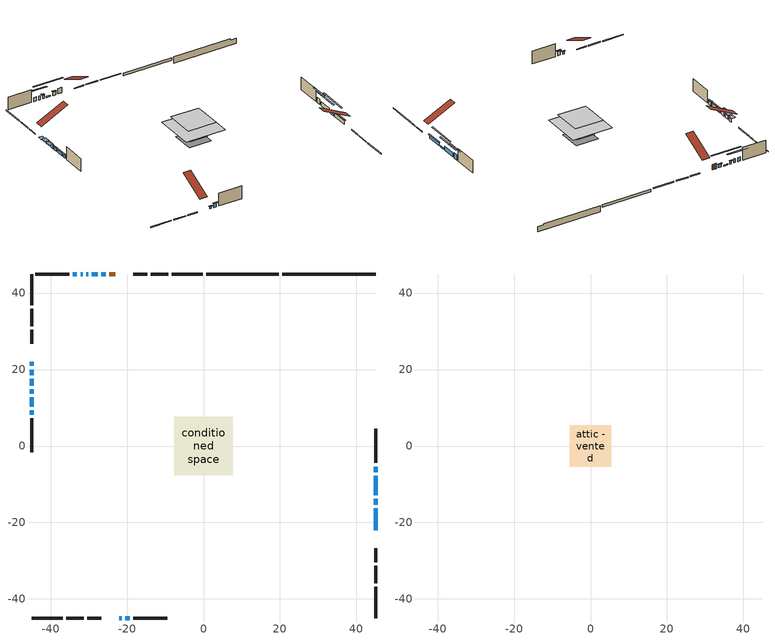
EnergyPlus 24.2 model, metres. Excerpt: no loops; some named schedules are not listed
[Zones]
conditioned space
 floor outside (Floor1 construction): -0.57,-0.57 -0.57,0.57 0.57,0.57 0.57,-0.57 z0.92
 floor adiabatic (Floor3 construction): -3.32,-3.32 -3.32,3.32 3.32,3.32 3.32,-3.32 z0.92
 floor adiabatic (AdiabaticFloorConstruction): -7.63,-7.63 -7.63,7.63 7.63,7.63 7.63,-7.63 z3.36
 floor foundation (Slab1 construction): -4.23,-4.23 -4.23,4.23 4.23,4.23 4.23,-4.23 z-1.52
 floor foundation (Slab2 construction): -3.32,-3.32 -3.32,3.32 3.32,3.32 3.32,-3.32 z0
 wall outside (RimJoist1 construction): -0.15,44.99 -8.26,44.99 / -44.99,-44.99 -36.88,-44.99 / -44.99,44.99 -44.99,36.88 / 44.99,-44.99 44.99,-36.88 z0.92:1.22
 wall outside (RimJoist2 construction): -9.19,44.99 -13.76,44.99 / -35.95,-44.99 -31.38,-44.99 / -44.99,35.95 -44.99,31.38 / 44.99,-35.95 44.99,-31.38 z0.92:1.22
 wall outside (RimJoist3 construction): -14.69,44.99 -18.42,44.99 / -30.45,-44.99 -26.72,-44.99 / -44.99,30.45 -44.99,26.72 / 44.99,-30.45 44.99,-26.72 z0.92:1.22
 wall outside (AdiabaticWallConstruction 1): -23.14,44.99 -24.7,44.99 z0.92:2.95
 wall outside (AdiabaticWallConstruction): -44.99,22 -44.99,20.93 / -30.12,44.99 -30.68,44.99 z0.92:2.09; -44.99,20 -44.99,18.48 / -44.99,17.55 -44.99,15.77 / 44.99,-12.9 44.99,-7.82 / -33.1,44.99 -34.24,44.99 / -20.44,-44.99 -19.32,-44.99 z0.92:2.44; 44.99,-22 44.99,-16.28 / -25.62,44.99 -26.74,44.99 / -44.99,14.84 -44.99,13.7 / -44.99,12.77 -44.99,10.23 / -44.99,9.3 -44.99,8.19 z0.92:2.19; -22,-44.99 -21.36,-44.99 z0.92:1.68; 44.99,-15.36 44.99,-13.83 / -27.67,44.99 -29.19,44.99 z0.92:1.35; 44.99,-6.9 44.99,-5.37 z0.92:2.95; -31.61,44.99 -32.17,44.99 z0.92:2.45
 wall outside (Wall1 construction): -35.17,44.99 -44.06,44.99 / -18.39,-44.99 -9.49,-44.99 / -44.99,7.26 -44.99,-1.64 / 44.99,-4.44 44.99,4.45 z0.92:5.8
 wall foundation (FoundationWall1 construction): 20.61,44.99,-1.52 20.61,44.99,0.92 42.55,44.99,0.92 42.55,44.99,0.38 44.99,44.99,0.38 44.99,44.99,-1.52
 wall foundation (FoundationWall2 construction): 19.68,44.99 0.78,44.99 z0:0.91
 window (WindowConstruction 13): -44.99,22 -44.99,20.93 z0.92:2.09
 window (WindowConstruction 5): -44.99,20 -44.99,18.48 z0.92:2.44
 window (WindowConstruction 6): -44.99,17.55 -44.99,15.77 z0.92:2.44
 window (WindowConstruction 7): 44.99,-22 44.99,-16.28 z0.92:2.19
 window (WindowConstruction 8): -25.62,44.99 -26.74,44.99 z0.92:2.19
 window (WindowConstruction 9): -22,-44.99 -21.36,-44.99 z0.92:1.68
 window (WindowConstruction 10): -44.99,14.84 -44.99,13.7 z0.92:2.19
 window (WindowConstruction 11): -44.99,12.77 -44.99,10.23 z0.92:2.19
 window (WindowConstruction 12): -44.99,9.3 -44.99,8.19 z0.92:2.19
 window (WindowConstruction 15): 44.99,-15.35 44.99,-13.83 z0.92:1.35
 window (WindowConstruction 16): -27.67,44.99 -29.19,44.99 z0.92:1.35
 window (WindowConstruction 14): -30.12,44.99 -30.68,44.99 z0.92:2.09
 window (WindowConstruction): 44.99,-12.9 44.99,-7.82 z0.92:2.44
 window (WindowConstruction 1): 44.99,-6.89 44.99,-5.37 z0.92:2.95
 window (WindowConstruction 2): -31.61,44.99 -32.17,44.99 z0.92:2.44
 window (WindowConstruction 3): -33.1,44.99 -34.24,44.99 z0.92:2.44
 window (WindowConstruction 4): -20.43,-44.99 -19.32,-44.99 z0.92:2.44
 door (Door): -23.14,44.99 -24.7,44.99 z0.92:2.95
 ceiling adiabatic (AdiabaticFloorConstruction): 7.63,-7.63 7.63,7.63 -7.63,7.63 -7.63,-7.63 z3.36
attic - vented
 floor to conditioned space (Floor2 construction Reversed): -5.41,-5.41 -5.41,5.41 5.41,5.41 5.41,-5.41 z5.8
 roof outside (Roof1 construction): -22.21,44.99,5.8 -22.21,34.76,10.91 -19.35,34.76,10.91 -19.35,44.99,5.8; -22.93,-44.99,5.8 -22.93,-34.76,10.91 -25.79,-34.76,10.91 -25.79,-44.99,5.8; -44.99,22.93,5.8 -34.76,22.93,10.91 -34.76,25.79,10.91 -44.99,25.79,5.8; 44.99,-22.93,5.8 34.76,-22.93,10.91 34.76,-25.79,10.91 44.99,-25.79,5.8
shading: -44.99,20.63 -44.99,22.3 -46.51,22.3 -46.51,20.63 z2.39; -44.99,18.18 -44.99,20.3 -46.51,20.3 -46.51,18.18 z2.74; -44.99,15.47 -44.99,17.85 -46.51,17.85 -46.51,15.47 z2.74; 44.99,-15.98 44.99,-22.3 45.42,-22.3 45.42,-15.98 z2.49; -26.94,44.99 -25.42,44.99 -25.42,45.4 -26.94,45.4 z2.39; -21.07,-44.99 -22.3,-44.99 -22.3,-45.42 -21.07,-45.42 z1.98; -44.99,13.4 -44.99,15.14 -45.42,15.14 -45.42,13.4 z2.49; -44.99,9.93 -44.99,13.07 -45.42,13.07 -45.42,9.93 z2.49; -44.99,7.89 -44.99,9.6 -45.42,9.6 -45.42,7.89 z2.49; 44.99,-8.95 44.99,-20.23 45.42,-20.23 45.42,-8.95 z6.23; -34.3,44.99 -22.56,44.99 -22.56,45.4 -34.3,45.4 z6.46; -30.98,44.99 -29.82,44.99 -29.82,45.6 -30.98,45.6 z2.39; 44.99,-5.38 44.99,-15.34 45.42,-15.34 45.42,-5.38 z4.89; 44.99,-2.93 44.99,-9.34 45.42,-9.34 45.42,-2.93 z5.39; -34.81,44.99 -28.97,44.99 -28.97,45.4 -34.81,45.4 z5.08; -36.88,44.99 -30.46,44.99 -30.46,45.4 -36.88,45.4 z5.08; -19.02,-44.99 -20.73,-44.99 -20.73,-45.42 -19.02,-45.42 z2.74
[Building]
Building 1: Terrain=Suburbs
[Site:Location]
Toronto City Centre_ON: Latitude {deg}=43.63; Longitude {deg}=-79.39; Time Zone {hr}=-5; Elevation {m}=77; Keep Site Location Information=Yes
[Site:GroundTemperature:Shallow]
5.01852, 3.26908, 3.12898, 3.95918, 7.29196, 10.6092, 13.4851, 15.3069, 15.4617, 13.9799, 11.1774, 7.9619
[Site:WaterMainsTemperature]
Calculation Method=Schedule; Temperature Schedule=mains temperature schedule
[Material] Roughness=Rough; Thermal Absorptance=0.9
Name | Thickness {m} | Conductivity {W/m-K} | Density {kg/m3} | Specific Heat {J/kg-K} | Solar Absorptance | Visible Absorptance
asphalt or fiberglass shingles | 0.00635 | 0.162714 | 1121.4 | 1465.45 | 0.4 | 0.4
ceiling loosefill ins | 0.169333 | 0.0480833 | 16.02 | 1046.75 | 0.7 | 0.7
ceiling stud and cavity | 0.1397 | 0.0835128 | 65.682 | 1177.47 | 0.7 | 0.7
concrete 4.0 in. | 0.1016 | 1.803125 | 2242.8 | 837.4 | 0.7 | 0.7
concrete 8.0 in. | 0.2032 | 1.803125 | 2242.8 | 837.4 | 0.7 | 0.7
door material | 0.04445 | 0.053851 | 512.64 | 1214.23 | 0.7 | 0.7
exterior vertical ins | 0.07309 | 0.029427 | 32.04 | 1214.23 | 0.7 | 0.7
exterior vertical ins 1 | 0.0796932 | 0.029427 | 32.04 | 1214.23 | 0.7 | 0.7
floor covering | 0.0127 | 0.0433444 | 54.468 | 1339.84 | 0.6 | 0.6
floor covering 1 | 0.0127 | 9.015625 | 54.468 | 1339.84 | 0.6 | 0.6
floor rigid ins; slab rigid ins | 0.103632 | 0.029427 | 32.04 | 1214.23 | 0.7 | 0.7
floor rigid ins 1; wall rigid ins 1 | 0.512978 | 0.029427 | 32.04 | 1214.23 | 0.7 | 0.7
floor stud and cavity | 0.1397 | 0.136978 | 92.3553 | 1139.71 | 0.7 | 0.7
floor stud and cavity 1 | 0.0889 | 0.24604 | 50.32683 | 1063.81 | 0.7 | 0.7
floor stud and cavity 2 | 0.1397 | 1.75129 | 37.0049 | 1207.88 | 0.7 | 0.7
furniture material conditioned space 1 | 0.1524 | 0.115458 | 640.8 | 1214.23 | 0.6 | 0.6
gypsum board | 0.0127 | 0.160291 | 801 | 837.4 | 0.6 | 0.6
gypsum board 1 | 0.0127 | 0.160291 | 801 | 837.4 | 0.7 | 0.7
osb sheathing 0.5 in. | 0.0127 | 0.115458 | 512.64 | 1214.23 | 0.7 | 0.7
osb sheathing 0.75 in. | 0.01905 | 0.115458 | 512.64 | 1214.23 | 0.7 | 0.7
osb sheathing 2.0 in. | 0.0508 | 0.115458 | 512.64 | 1214.23 | 0.7 | 0.7
rim joist rigid ins; wall rigid ins | 0.051816 | 0.029427 | 32.04 | 1214.23 | 0.7 | 0.7
rim joist stud and cavity | 0.0508 | 0.0405436 | 125.044 | 1163.47 | 0.6 | 0.6
rim joist stud and cavity 1 | 0.0508 | 0.0414762 | 125.044 | 1163.47 | 0.6 | 0.6
wall stud and cavity | 0.1397 | 0.215597 | 139.0536 | 1170.24 | 0.7 | 0.7
wall stud and cavity 1 | 0.0889 | 0.380278 | 52.3479 | 1209.89 | 0.7 | 0.7
wall stud and cavity 2 | 0.0889 | 0.391764 | 83.0341 | 1211.67 | 0.7 | 0.7
wood siding | 0.0254 | 0.102417 | 544.68 | 1172.36 | 0.4 | 0.4
wood siding 1; wood siding 2; wood siding 3 | 0.0254 | 0.102417 | 544.68 | 1172.36 | 0.7 | 0.7
[WindowMaterial:SimpleGlazingSystem]
Name | U-Factor {W/m2-K} | Solar Heat Gain Coefficient
WindowMaterial | 2.88386 | 0.7
WindowMaterial 1 | 2.98606 | 0.58
WindowMaterial 10 | 2.921331 | 0.66
WindowMaterial 11 | 2.89351 | 0.69
WindowMaterial 12 | 3.51241 | 0.61
WindowMaterial 13 | 3.46244 | 0.62
WindowMaterial 14 | 3.06158 | 0.39
WindowMaterial 2 | 2.97073 | 0.62
WindowMaterial 3 | 2.92814 | 0.61
WindowMaterial 4 | 2.99117 | 0.53
WindowMaterial 5 | 2.941204 | 0.65
WindowMaterial 6 | 2.89521 | 0.69
WindowMaterial 7 | 2.90089 | 0.68
WindowMaterial 8 | 2.99458 | 0.52
WindowMaterial 9 | 3.00026 | 0.49
[Construction]
AdiabaticFloorConstruction: floor stud and cavity 2, floor rigid ins 1, osb sheathing 0.75 in., floor covering
AdiabaticWallConstruction: wood siding 2, wall rigid ins 1, wall stud and cavity 1, gypsum board
AdiabaticWallConstruction 1: wood siding 3, wall rigid ins 1, wall stud and cavity 1, gypsum board
Door: door material
Floor1 construction: floor stud and cavity, floor rigid ins, osb sheathing 0.75 in., floor covering
Floor2 construction Reversed: gypsum board, ceiling stud and cavity, ceiling loosefill ins
Floor3 construction: floor stud and cavity 1, floor covering 1
FoundationWall1 construction; FoundationWall2 construction: concrete 8.0 in., gypsum board 1
furniture construction conditioned space 1: furniture material conditioned space 1
PartitionWallConstruction: gypsum board, wall stud and cavity 2, gypsum board
RimJoist1 construction: wood siding 1, rim joist rigid ins, osb sheathing 2.0 in., rim joist stud and cavity
RimJoist2 construction; RimJoist3 construction: wood siding 1, rim joist rigid ins, osb sheathing 2.0 in., rim joist stud and cavity 1
Roof1 construction: asphalt or fiberglass shingles
Slab1 construction: slab rigid ins, concrete 4.0 in.
Slab2 construction: concrete 4.0 in.
Wall1 construction: wood siding, wall rigid ins, osb sheathing 0.5 in., wall stud and cavity, gypsum board
WindowConstruction: WindowMaterial
WindowConstruction 1: WindowMaterial 1
WindowConstruction 10: WindowMaterial 10
WindowConstruction 11: WindowMaterial 11
WindowConstruction 12; WindowConstruction 8: WindowMaterial 8
WindowConstruction 13: WindowMaterial 12
WindowConstruction 14: WindowMaterial 13
WindowConstruction 15; WindowConstruction 16: WindowMaterial 14
WindowConstruction 2: WindowMaterial 2
WindowConstruction 3: WindowMaterial 3
WindowConstruction 4: WindowMaterial 4
WindowConstruction 5: WindowMaterial 5
WindowConstruction 6: WindowMaterial 6
WindowConstruction 7: WindowMaterial 7
WindowConstruction 9: WindowMaterial 9
[Zone] Multiplier=1; Part of Total Floor Area=Yes
Name | Volume {m3}
attic - vented | 94.401
conditioned space | 842.9
[Space]
Name | Zone | Volume {m3}
attic - vented 1 | attic - vented | 94.401
conditioned space 1 | conditioned space | 842.9
[ZoneInfiltration:EffectiveLeakageArea]
infil attic - vented 1: Zone or Space=attic - vented 1; Schedule=Always On Discrete; Effective Air Leakage Area {cm2}=4928.84; Stack Coefficient=0.000355771; Wind Coefficient=1.2744e-05
[ZoneMixing]
whole house fan mix: Zone or Space=attic - vented; Schedule=Always On Continuous; Design Flow Rate Calculation Method=Flow/Zone; Design Flow Rate {m3/s}=0; Source Zone or Space=conditioned space
[SurfaceProperty:ExposedFoundationPerimeter] Exposed Perimeter Calculation Method=TotalExposedPerimeter
Name | Total Exposed Perimeter {m}
Slab1 | 24.384
Slab2 | 18.898
[InternalMass] Zone or ZoneList=conditioned space; Space or SpaceList=conditioned space 1
Name | Construction | Surface Area {m2}
furniture mass conditioned space 1 | furniture construction conditioned space 1 | 157.632
partition wall mass | PartitionWallConstruction | 349.86
[Lights]
interior lighting: Zone or ZoneList or Space or SpaceList=conditioned space 1; Schedule=interior lighting schedule; Design Level Calculation Method=LightingLevel; Lighting Level {W}=343.2; Return Air Fraction=0; Fraction Radiant=0.6; Fraction Visible=0.2; Fraction Replaceable=1
[People]
occupants: Zone or ZoneList or Space or SpaceList=conditioned space 1; Number of People Schedule=occupants schedule; Number of People Calculation Method=People; Number of People=3; Fraction Radiant=0.314171; Sensible Heat Fraction=0.56303; Activity Level Schedule=occupants activity schedule; Carbon Dioxide Generation Rate {m3/s-W}=0; Enable ASHRAE 55 Comfort Warnings=No; Mean Radiant Temperature Calculation Type=EnclosureAveraged
[ElectricEquipment] Zone or ZoneList or Space or SpaceList=conditioned space 1; Design Level Calculation Method=EquipmentLevel
Name | Schedule | Design Level {W} | Fraction Latent | Fraction Radiant | Fraction Lost
clothes dryer | clothes dryer schedule | 140.772 | 0.015 | 0.081 | 0.85
clothes washer | clothes washer schedule | 32.1985 | 0.03 | 0.162 | 0.7
cooking range | cooking range schedule | 215.147 | 0.08 | 0.432 | 0.2
dishwasher | dishwasher schedule | 66.8632 | 0.3 | 0.18 | 0.4
fridge | fridge schedule | 72.9452 | 0 | 0.6 | 0
mech vent bath fan 0 | mech vent bath fan 0 schedule | 50.2 | 0 | 0 | 1
mech vent bath fan 1 | mech vent bath fan 1 schedule | 50.2 | 0 | 0 | 1
mech vent house fan | mech vent house fan schedule | 0.95 | 0 | 0 | 1
mech vent house fan cfis | mech vent house fan cfis schedule | 0 | 0 | 0 | 0
mech vent range fan 0 | mech vent range fan 0 schedule | 57 | 0 | 0 | 1
misc plug loads | misc plug loads schedule | 494.7 | 0.045 | 0.513 | 0.1
whole house fan | Always On Discrete | 0 | 0 | 0 | 1
[OtherEquipment] Zone or ZoneList or Space or SpaceList=conditioned space 1; Design Level Calculation Method=EquipmentLevel
Name | Fuel Type | Schedule | Design Level {W} | Fraction Latent | Fraction Radiant | Fraction Lost
clothes dryer 1 | Electricity | clothes dryer schedule | 0 | 0.015 | 0.081 | 0.85
cooking range 1 | Electricity | cooking range schedule | 0 | 0.08 | 0.432 | 0.2
general water use latent | None | general water use schedule | 62.594 | 1 | 0 | 0
general water use sensible | None | general water use schedule | -61.6891 | 0 | 0.6 | 0
mech vent house fan latent load | None | Always On Discrete | 0 | 1 | 0 | 0
mech vent house fan sensible load | None | Always On Discrete | 0 | 0 | 0 | 0
water heater energy adjustment1 | NaturalGas | Always On Discrete | 0.01 | 0 | 0 | 1
[ZoneInfiltration:DesignFlowRate] Zone or ZoneList or Space or SpaceList=conditioned space 1; Schedule=Always On Discrete; Design Flow Rate Calculation Method=Flow/Zone; Design Flow Rate {m3/s}=0
infil flow; natural vent flow; whole house fan flow
[Foundation:Kiva] Initial Indoor Air Temperature {C}=18; Wall Depth Below Slab {m}=0.2032; Custom Block X Position 1 {m}=0.2159; Custom Block Z Position 1 {m}=0
Name | Wall Height Above Grade {m} | Custom Block Material Name 1 | Custom Block Depth 1 {m}
Foundation Kiva 1 | 0.919978 | exterior vertical ins | 2.43998
Foundation Kiva 2 | 0.910011 | exterior vertical ins 1 | 0.910011
[Foundation:Kiva:Settings]
Soil Conductivity {W/m-K}=0.849921; Soil Density {kg/m3}=1842.3; Soil Specific Heat {J/kg-K}=418.7; Ground Solar Absorptivity=0.9; Ground Thermal Absorptivity=0.9; Ground Surface Roughness {m}=0.03; Far-Field Width {m}=40; Deep-Ground Boundary Condition=ZeroFlux; Deep-Ground Depth {m}=40; Minimum Cell Dimension {m}=0.2; Maximum Cell Growth Coefficient=3; Simulation Timestep=Timestep
[Exterior:Lights]
exterior lighting: Schedule=exterior lighting schedule; Design Level {W}=75.6
[Schedule:Constant]
Name | Hourly Value
Always On Continuous; mech vent house fan schedule; mech vent house fan cfis schedule; Always On Discrete | 1
occupants activity schedule | 117.228
fridge schedule | 0
[Schedule:Week:Daily]
interior lighting schedule Week Rule - Jan1-Jan27: interior lighting schedule day, interior lighting schedule day, interior lighting schedule day, interior lighting schedule day, interior lighting schedule day, interior lighting schedule day, interior lighting schedule day, interior lighting schedule default day, interior lighting schedule default day, interior lighting schedule default day, interior lighting schedule default day, interior lighting schedule default day
interior lighting schedule Week Rule - Jan28-Feb3: interior lighting schedule day, interior lighting schedule day, interior lighting schedule day, interior lighting schedule day, interior lighting schedule day 1, interior lighting schedule day 1, interior lighting schedule day 1, interior lighting schedule default day, interior lighting schedule default day, interior lighting schedule default day, interior lighting schedule default day, interior lighting schedule default day
interior lighting schedule Week Rule - Feb4-Feb24: interior lighting schedule day 1, interior lighting schedule day 1, interior lighting schedule day 1, interior lighting schedule day 1, interior lighting schedule day 1, interior lighting schedule day 1, interior lighting schedule day 1, interior lighting schedule default day, interior lighting schedule default day, interior lighting schedule default day, interior lighting schedule default day, interior lighting schedule default day
interior lighting schedule Week Rule - Feb25-Mar3: interior lighting schedule day 1, interior lighting schedule day 1, interior lighting schedule day 1, interior lighting schedule day 1, interior lighting schedule day 2, interior lighting schedule day 2, interior lighting schedule day 2, interior lighting schedule default day, interior lighting schedule default day, interior lighting schedule default day, interior lighting schedule default day, interior lighting schedule default day
interior lighting schedule Week Rule - Mar4-Mar31: interior lighting schedule day 2, interior lighting schedule day 2, interior lighting schedule day 2, interior lighting schedule day 2, interior lighting schedule day 2, interior lighting schedule day 2, interior lighting schedule day 2, interior lighting schedule default day, interior lighting schedule default day, interior lighting schedule default day, interior lighting schedule default day, interior lighting schedule default day
interior lighting schedule Week Rule - Apr1-Apr28: interior lighting schedule day 3, interior lighting schedule day 3, interior lighting schedule day 3, interior lighting schedule day 3, interior lighting schedule day 3, interior lighting schedule day 3, interior lighting schedule day 3, interior lighting schedule default day, interior lighting schedule default day, interior lighting schedule default day, interior lighting schedule default day, interior lighting schedule default day
interior lighting schedule Week Rule - Apr29-May5: interior lighting schedule day 3, interior lighting schedule day 3, interior lighting schedule day 4, interior lighting schedule day 4, interior lighting schedule day 4, interior lighting schedule day 4, interior lighting schedule day 4, interior lighting schedule default day, interior lighting schedule default day, interior lighting schedule default day, interior lighting schedule default day, interior lighting schedule default day
interior lighting schedule Week Rule - May6-May26: interior lighting schedule day 4, interior lighting schedule day 4, interior lighting schedule day 4, interior lighting schedule day 4, interior lighting schedule day 4, interior lighting schedule day 4, interior lighting schedule day 4, interior lighting schedule default day, interior lighting schedule default day, interior lighting schedule default day, interior lighting schedule default day, interior lighting schedule default day
interior lighting schedule Week Rule - May27-Jun2: interior lighting schedule day 4, interior lighting schedule day 4, interior lighting schedule day 4, interior lighting schedule day 4, interior lighting schedule day 4, interior lighting schedule day 5, interior lighting schedule day 5, interior lighting schedule default day, interior lighting schedule default day, interior lighting schedule default day, interior lighting schedule default day, interior lighting schedule default day
interior lighting schedule Week Rule - Jun3-Jun30: interior lighting schedule day 5, interior lighting schedule day 5, interior lighting schedule day 5, interior lighting schedule day 5, interior lighting schedule day 5, interior lighting schedule day 5, interior lighting schedule day 5, interior lighting schedule default day, interior lighting schedule default day, interior lighting schedule default day, interior lighting schedule default day, interior lighting schedule default day
interior lighting schedule Week Rule - Jul1-Jul28: interior lighting schedule day 6, interior lighting schedule day 6, interior lighting schedule day 6, interior lighting schedule day 6, interior lighting schedule day 6, interior lighting schedule day 6, interior lighting schedule day 6, interior lighting schedule default day, interior lighting schedule default day, interior lighting schedule default day, interior lighting schedule default day, interior lighting schedule default day
interior lighting schedule Week Rule - Jul29-Aug4: interior lighting schedule day 6, interior lighting schedule day 6, interior lighting schedule day 6, interior lighting schedule day 7, interior lighting schedule day 7, interior lighting schedule day 7, interior lighting schedule day 7, interior lighting schedule default day, interior lighting schedule default day, interior lighting schedule default day, interior lighting schedule default day, interior lighting schedule default day
interior lighting schedule Week Rule - Aug5-Aug25: interior lighting schedule day 7, interior lighting schedule day 7, interior lighting schedule day 7, interior lighting schedule day 7, interior lighting schedule day 7, interior lighting schedule day 7, interior lighting schedule day 7, interior lighting schedule default day, interior lighting schedule default day, interior lighting schedule default day, interior lighting schedule default day, interior lighting schedule default day
interior lighting schedule Week Rule - Aug26-Sep1: interior lighting schedule day 7, interior lighting schedule day 7, interior lighting schedule day 7, interior lighting schedule day 7, interior lighting schedule day 7, interior lighting schedule day 7, interior lighting schedule day 8, interior lighting schedule default day, interior lighting schedule default day, interior lighting schedule default day, interior lighting schedule default day, interior lighting schedule default day
interior lighting schedule Week Rule - Sep2-Sep29: interior lighting schedule day 8, interior lighting schedule day 8, interior lighting schedule day 8, interior lighting schedule day 8, interior lighting schedule day 8, interior lighting schedule day 8, interior lighting schedule day 8, interior lighting schedule default day, interior lighting schedule default day, interior lighting schedule default day, interior lighting schedule default day, interior lighting schedule default day
interior lighting schedule Week Rule - Sep30-Oct6: interior lighting schedule day 8, interior lighting schedule day 9, interior lighting schedule day 9, interior lighting schedule day 9, interior lighting schedule day 9, interior lighting schedule day 9, interior lighting schedule day 9, interior lighting schedule default day, interior lighting schedule default day, interior lighting schedule default day, interior lighting schedule default day, interior lighting schedule default day
interior lighting schedule Week Rule - Oct7-Oct27: interior lighting schedule day 9, interior lighting schedule day 9, interior lighting schedule day 9, interior lighting schedule day 9, interior lighting schedule day 9, interior lighting schedule day 9, interior lighting schedule day 9, interior lighting schedule default day, interior lighting schedule default day, interior lighting schedule default day, interior lighting schedule default day, interior lighting schedule default day
interior lighting schedule Week Rule - Oct28-Nov3: interior lighting schedule day 9, interior lighting schedule day 9, interior lighting schedule day 9, interior lighting schedule day 9, interior lighting schedule day 10, interior lighting schedule day 10, interior lighting schedule day 10, interior lighting schedule default day, interior lighting schedule default day, interior lighting schedule default day, interior lighting schedule default day, interior lighting schedule default day
interior lighting schedule Week Rule - Nov4-Nov24: interior lighting schedule day 10, interior lighting schedule day 10, interior lighting schedule day 10, interior lighting schedule day 10, interior lighting schedule day 10, interior lighting schedule day 10, interior lighting schedule day 10, interior lighting schedule default day, interior lighting schedule default day, interior lighting schedule default day, interior lighting schedule default day, interior lighting schedule default day
interior lighting schedule Week Rule - Nov25-Dec1: interior lighting schedule day 10, interior lighting schedule day 10, interior lighting schedule day 10, interior lighting schedule day 10, interior lighting schedule day 10, interior lighting schedule day 10, interior lighting schedule day 11, interior lighting schedule default day, interior lighting schedule default day, interior lighting schedule default day, interior lighting schedule default day, interior lighting schedule default day
interior lighting schedule Week Rule - Dec2-Dec31: interior lighting schedule day 11, interior lighting schedule day 11, interior lighting schedule day 11, interior lighting schedule day 11, interior lighting schedule day 11, interior lighting schedule day 11, interior lighting schedule day 11, interior lighting schedule default day, interior lighting schedule default day, interior lighting schedule default day, interior lighting schedule default day, interior lighting schedule default day
occupants schedule Week Rule - Jan1-Dec31: occupants schedule day, occupants schedule day, occupants schedule day, occupants schedule day, occupants schedule day, occupants schedule day, occupants schedule day, occupants schedule default day, occupants schedule default day, occupants schedule default day, occupants schedule default day, occupants schedule default day
clothes dryer schedule Week Rule - Jan1-Dec31: clothes dryer schedule day, clothes dryer schedule day, clothes dryer schedule day, clothes dryer schedule day, clothes dryer schedule day, clothes dryer schedule day, clothes dryer schedule day, clothes dryer schedule default day, clothes dryer schedule default day, clothes dryer schedule default day, clothes dryer schedule default day, clothes dryer schedule default day
clothes washer schedule Week Rule - Jan1-Dec31: clothes washer schedule day, clothes washer schedule day, clothes washer schedule day, clothes washer schedule day, clothes washer schedule day, clothes washer schedule day, clothes washer schedule day, clothes washer schedule default day, clothes washer schedule default day, clothes washer schedule default day, clothes washer schedule default day, clothes washer schedule default day
cooking range schedule Week Rule - Jan1-Dec31: cooking range schedule day, cooking range schedule day, cooking range schedule day, cooking range schedule day, cooking range schedule day, cooking range schedule day, cooking range schedule day, cooking range schedule default day, cooking range schedule default day, cooking range schedule default day, cooking range schedule default day, cooking range schedule default day
dishwasher schedule Week Rule - Jan1-Dec31: dishwasher schedule day, dishwasher schedule day, dishwasher schedule day, dishwasher schedule day, dishwasher schedule day, dishwasher schedule day, dishwasher schedule day, dishwasher schedule default day, dishwasher schedule default day, dishwasher schedule default day, dishwasher schedule default day, dishwasher schedule default day
mech vent bath fan 0 schedule Week Rule - Jan1-Dec31: mech vent bath fan 0 schedule day, mech vent bath fan 0 schedule day, mech vent bath fan 0 schedule day, mech vent bath fan 0 schedule day, mech vent bath fan 0 schedule day, mech vent bath fan 0 schedule day, mech vent bath fan 0 schedule day, mech vent bath fan 0 schedule default day, mech vent bath fan 0 schedule default day, mech vent bath fan 0 schedule default day, mech vent bath fan 0 schedule default day, mech vent bath fan 0 schedule default day
mech vent bath fan 1 schedule Week Rule - Jan1-Dec31: mech vent bath fan 1 schedule day, mech vent bath fan 1 schedule day, mech vent bath fan 1 schedule day, mech vent bath fan 1 schedule day, mech vent bath fan 1 schedule day, mech vent bath fan 1 schedule day, mech vent bath fan 1 schedule day, mech vent bath fan 1 schedule default day, mech vent bath fan 1 schedule default day, mech vent bath fan 1 schedule default day, mech vent bath fan 1 schedule default day, mech vent bath fan 1 schedule default day
mech vent range fan 0 schedule Week Rule - Jan1-Dec31: mech vent range fan 0 schedule day, mech vent range fan 0 schedule day, mech vent range fan 0 schedule day, mech vent range fan 0 schedule day, mech vent range fan 0 schedule day, mech vent range fan 0 schedule day, mech vent range fan 0 schedule day, mech vent range fan 0 schedule default day, mech vent range fan 0 schedule default day, mech vent range fan 0 schedule default day, mech vent range fan 0 schedule default day, mech vent range fan 0 schedule default day
misc plug loads schedule Week Rule - Jan1-Dec31: misc plug loads schedule day, misc plug loads schedule day, misc plug loads schedule day, misc plug loads schedule day, misc plug loads schedule day, misc plug loads schedule day, misc plug loads schedule day, misc plug loads schedule default day, misc plug loads schedule default day, misc plug loads schedule default day, misc plug loads schedule default day, misc plug loads schedule default day
general water use schedule Week Rule - Jan1-Dec31: general water use schedule day, general water use schedule day, general water use schedule day, general water use schedule day, general water use schedule day, general water use schedule day, general water use schedule day, general water use schedule default day, general water use schedule default day, general water use schedule default day, general water use schedule default day, general water use schedule default day
exterior lighting schedule Week Rule - Jan1-Jan27: exterior lighting schedule day, exterior lighting schedule day, exterior lighting schedule day, exterior lighting schedule day, exterior lighting schedule day, exterior lighting schedule day, exterior lighting schedule day, exterior lighting schedule default day, exterior lighting schedule default day, exterior lighting schedule default day, exterior lighting schedule default day, exterior lighting schedule default day
exterior lighting schedule Week Rule - Jan28-Feb3: exterior lighting schedule day, exterior lighting schedule day, exterior lighting schedule day, exterior lighting schedule day, exterior lighting schedule day 1, exterior lighting schedule day 1, exterior lighting schedule day 1, exterior lighting schedule default day, exterior lighting schedule default day, exterior lighting schedule default day, exterior lighting schedule default day, exterior lighting schedule default day
exterior lighting schedule Week Rule - Feb4-Feb24: exterior lighting schedule day 1, exterior lighting schedule day 1, exterior lighting schedule day 1, exterior lighting schedule day 1, exterior lighting schedule day 1, exterior lighting schedule day 1, exterior lighting schedule day 1, exterior lighting schedule default day, exterior lighting schedule default day, exterior lighting schedule default day, exterior lighting schedule default day, exterior lighting schedule default day
exterior lighting schedule Week Rule - Feb25-Mar3: exterior lighting schedule day 1, exterior lighting schedule day 1, exterior lighting schedule day 1, exterior lighting schedule day 1, exterior lighting schedule day 2, exterior lighting schedule day 2, exterior lighting schedule day 2, exterior lighting schedule default day, exterior lighting schedule default day, exterior lighting schedule default day, exterior lighting schedule default day, exterior lighting schedule default day
exterior lighting schedule Week Rule - Mar4-Mar31: exterior lighting schedule day 2, exterior lighting schedule day 2, exterior lighting schedule day 2, exterior lighting schedule day 2, exterior lighting schedule day 2, exterior lighting schedule day 2, exterior lighting schedule day 2, exterior lighting schedule default day, exterior lighting schedule default day, exterior lighting schedule default day, exterior lighting schedule default day, exterior lighting schedule default day
exterior lighting schedule Week Rule - Apr1-Apr28: exterior lighting schedule day 3, exterior lighting schedule day 3, exterior lighting schedule day 3, exterior lighting schedule day 3, exterior lighting schedule day 3, exterior lighting schedule day 3, exterior lighting schedule day 3, exterior lighting schedule default day, exterior lighting schedule default day, exterior lighting schedule default day, exterior lighting schedule default day, exterior lighting schedule default day
exterior lighting schedule Week Rule - Apr29-May5: exterior lighting schedule day 3, exterior lighting schedule day 3, exterior lighting schedule day 4, exterior lighting schedule day 4, exterior lighting schedule day 4, exterior lighting schedule day 4, exterior lighting schedule day 4, exterior lighting schedule default day, exterior lighting schedule default day, exterior lighting schedule default day, exterior lighting schedule default day, exterior lighting schedule default day
exterior lighting schedule Week Rule - May6-May26: exterior lighting schedule day 4, exterior lighting schedule day 4, exterior lighting schedule day 4, exterior lighting schedule day 4, exterior lighting schedule day 4, exterior lighting schedule day 4, exterior lighting schedule day 4, exterior lighting schedule default day, exterior lighting schedule default day, exterior lighting schedule default day, exterior lighting schedule default day, exterior lighting schedule default day
exterior lighting schedule Week Rule - May27-Jun2: exterior lighting schedule day 4, exterior lighting schedule day 4, exterior lighting schedule day 4, exterior lighting schedule day 4, exterior lighting schedule day 4, exterior lighting schedule day 5, exterior lighting schedule day 5, exterior lighting schedule default day, exterior lighting schedule default day, exterior lighting schedule default day, exterior lighting schedule default day, exterior lighting schedule default day
[Schedule:Year]
interior lighting schedule: interior lighting schedule Week Rule - Jan1-Jan27, 1, 1, 1, 27, interior lighting schedule Week Rule - Jan28-Feb3, 1, 28, 2, 3, interior lighting schedule Week Rule - Feb4-Feb24, 2, 4, 2, 24, interior lighting schedule Week Rule - Feb25-Mar3, 2, 25, 3, 3, interior lighting schedule Week Rule - Mar4-Mar31, 3, 4, 3, 31, interior lighting schedule Week Rule - Apr1-Apr28, 4, 1, 4, 28, interior lighting schedule Week Rule - Apr29-May5, 4, 29, 5, 5, interior lighting schedule Week Rule - May6-May26, 5, 6, 5, 26, interior lighting schedule Week Rule - May27-Jun2, 5, 27, 6, 2, interior lighting schedule Week Rule - Jun3-Jun30, 6, 3, 6, 30, interior lighting schedule Week Rule - Jul1-Jul28, 7, 1, 7, 28, interior lighting schedule Week Rule - Jul29-Aug4, 7, 29, 8, 4, interior lighting schedule Week Rule - Aug5-Aug25, 8, 5, 8, 25, interior lighting schedule Week Rule - Aug26-Sep1, 8, 26, 9, 1, interior lighting schedule Week Rule - Sep2-Sep29, 9, 2, 9, 29, interior lighting schedule Week Rule - Sep30-Oct6, 9, 30, 10, 6, interior lighting schedule Week Rule - Oct7-Oct27, 10, 7, 10, 27, interior lighting schedule Week Rule - Oct28-Nov3, 10, 28, 11, 3, interior lighting schedule Week Rule - Nov4-Nov24, 11, 4, 11, 24, interior lighting schedule Week Rule - Nov25-Dec1, 11, 25, 12, 1, interior lighting schedule Week Rule - Dec2-Dec31, 12, 2, 12, 31
occupants schedule: occupants schedule Week Rule - Jan1-Dec31, 1, 1, 12, 31
clothes dryer schedule: clothes dryer schedule Week Rule - Jan1-Dec31, 1, 1, 12, 31
clothes washer schedule: clothes washer schedule Week Rule - Jan1-Dec31, 1, 1, 12, 31
cooking range schedule: cooking range schedule Week Rule - Jan1-Dec31, 1, 1, 12, 31
dishwasher schedule: dishwasher schedule Week Rule - Jan1-Dec31, 1, 1, 12, 31
mech vent bath fan 0 schedule: mech vent bath fan 0 schedule Week Rule - Jan1-Dec31, 1, 1, 12, 31
mech vent bath fan 1 schedule: mech vent bath fan 1 schedule Week Rule - Jan1-Dec31, 1, 1, 12, 31
mech vent range fan 0 schedule: mech vent range fan 0 schedule Week Rule - Jan1-Dec31, 1, 1, 12, 31
misc plug loads schedule: misc plug loads schedule Week Rule - Jan1-Dec31, 1, 1, 12, 31
general water use schedule: general water use schedule Week Rule - Jan1-Dec31, 1, 1, 12, 31
exterior lighting schedule: exterior lighting schedule Week Rule - Jan1-Jan27, 1, 1, 1, 27, exterior lighting schedule Week Rule - Jan28-Feb3, 1, 28, 2, 3, exterior lighting schedule Week Rule - Feb4-Feb24, 2, 4, 2, 24, exterior lighting schedule Week Rule - Feb25-Mar3, 2, 25, 3, 3, exterior lighting schedule Week Rule - Mar4-Mar31, 3, 4, 3, 31, exterior lighting schedule Week Rule - Apr1-Apr28, 4, 1, 4, 28, exterior lighting schedule Week Rule - Apr29-May5, 4, 29, 5, 5, exterior lighting schedule Week Rule - May6-May26, 5, 6, 5, 26, exterior lighting schedule Week Rule - May27-Jun2, 5, 27, 6, 2, exterior lighting schedule Week Rule - Jun3-Jun30, 6, 3, 6, 30, exterior lighting schedule Week Rule - Jul1-Jul28, 7, 1, 7, 28, exterior lighting schedule Week Rule - Jul29-Aug4, 7, 29, 8, 4, exterior lighting schedule Week Rule - Aug5-Aug25, 8, 5, 8, 25, exterior lighting schedule Week Rule - Aug26-Sep1, 8, 26, 9, 1, exterior lighting schedule Week Rule - Sep2-Sep29, 9, 2, 9, 29, exterior lighting schedule Week Rule - Sep30-Oct6, 9, 30, 10, 6, exterior lighting schedule Week Rule - Oct7-Oct27, 10, 7, 10, 27, exterior lighting schedule Week Rule - Oct28-Nov3, 10, 28, 11, 3, exterior lighting schedule Week Rule - Nov4-Nov24, 11, 4, 11, 24, exterior lighting schedule Week Rule - Nov25-Dec1, 11, 25, 12, 1, exterior lighting schedule Week Rule - Dec2-Dec31, 12, 2, 12, 31
[Schedule:Compact]
mains temperature schedule: Through: 01/01, For: AllDays, Until: 24:00, 8.80333, Through: 01/02, For: AllDays, Until: 24:00, 8.74333, Through: 01/03, For: AllDays, Until: 24:00, 8.68389, Through: 01/04, For: AllDays, Until: 24:00, 8.62611, Through: 01/05, For: AllDays, Until: 24:00, 8.56944, Through: 01/06, For: AllDays, Until: 24:00, 8.51389, Through: 01/07, For: AllDays, Until: 24:00, 8.45944, Through: 01/08, For: AllDays, Until: 24:00, 8.40611, Through: 01/09, For: AllDays, Until: 24:00, 8.35389, Through: 01/10, For: AllDays, Until: 24:00, 8.30278, Through: 01/11, For: AllDays, Until: 24:00, 8.25333, Through: 01/12, For: AllDays, Until: 24:00, 8.205, Through: 01/13, For: AllDays, Until: 24:00, 8.15778, Through: 01/14, For: AllDays, Until: 24:00, 8.11222, Through: 01/15, For: AllDays, Until: 24:00, 8.06778, Through: 01/16, For: AllDays, Until: 24:00, 8.02444, Through: 01/17, For: AllDays, Until: 24:00, 7.98222, Through: 01/18, For: AllDays, Until: 24:00, 7.94167, Through: 01/19, For: AllDays, Until: 24:00, 7.90222, Through: 01/20, For: AllDays, Until: 24:00, 7.86444, Through: 01/21, For: AllDays, Until: 24:00, 7.82778, Through: 01/22, For: AllDays, Until: 24:00, 7.79278, Through: 01/23, For: AllDays, Until: 24:00, 7.75889, Through: 01/24, For: AllDays, Until: 24:00, 7.72667, Through: 01/25, For: AllDays, Until: 24:00, 7.69556, Through: 01/26, For: AllDays, Until: 24:00, 7.66611, Through: 01/27, For: AllDays, Until: 24:00, 7.63778, Through: 01/28, For: AllDays, Until: 24:00, 7.61111, Through: 01/29, For: AllDays, Until: 24:00, 7.58556, Through: 01/30, For: AllDays, Until: 24:00, 7.56167, Through: 01/31, For: AllDays, Until: 24:00, 7.53944, Through: 02/01, For: AllDays, Until: 24:00, 7.51833, Through: 02/02, For: AllDays, Until: 24:00, 7.49889, Through: 02/03, For: AllDays, Until: 24:00, 7.48111, Through: 02/04, For: AllDays, Until: 24:00, 7.46444, Through: 02/05, For: AllDays, Until: 24:00, 7.44944, Through: 02/06, For: AllDays, Until: 24:00, 7.43556, Through: 02/07, For: AllDays, Until: 24:00, 7.42333, Through: 02/08, For: AllDays, Until: 24:00, 7.41278, Through: 02/09, For: AllDays, Until: 24:00, 7.40389, Through: 02/10, For: AllDays, Until: 24:00, 7.39611, Through: 02/11, For: AllDays, Until: 24:00, 7.39, Through: 02/12, For: AllDays, Until: 24:00, 7.38556, Through: 02/13, For: AllDays, Until: 24:00, 7.38222, Through: 02/14, For: AllDays, Until: 24:00, 7.38056, Through: 02/15, For: AllDays, Until: 24:00, 7.38056, Through: 02/16, For: AllDays, Until: 24:00, 7.38222, Through: 02/17, For: AllDays, Until: 24:00, 7.385, Through: 02/18, For: AllDays, Until: 24:00, 7.38944, Through: 02/19, For: AllDays, Until: 24:00, 7.395, Through: 02/20, For: AllDays, Until: 24:00, 7.40278, Through: 02/21, For: AllDays, Until: 24:00, 7.41167, Through: 02/22, For: AllDays, Until: 24:00, 7.42222, Through: 02/23, For: AllDays, Until: 24:00, 7.43389, Through: 02/24, For: AllDays, Until: 24:00, 7.44722, Through: 02/25, For: AllDays, Until: 24:00, 7.46222, Through: 02/26, For: AllDays, Until: 24:00, 7.47833, Through: 02/27, For: AllDays, Until: 24:00, 7.49611, Through: 02/28, For: AllDays, Until: 24:00, 7.51556, Through: 03/01, For: AllDays, Until: 24:00, 7.53667, Through: 03/02, For: AllDays, Until: 24:00, 7.55889, Through: 03/03, For: AllDays, Until: 24:00, 7.58222, Through: 03/04, For: AllDays, Until: 24:00, 7.60722, Through: 03/05, For: AllDays, Until: 24:00, 7.63389, Through: 03/06, For: AllDays, Until: 24:00, 7.66222, Through: 03/07, For: AllDays, Until: 24:00, 7.69111, Through: 03/08, For: AllDays, Until: 24:00, 7.72222, Through: 03/09, For: AllDays, Until: 24:00, 7.75444, Through: 03/10, For: AllDays, Until: 24:00, 7.78778, Through: 03/11, For: AllDays, Until: 24:00, 7.82278, Through: 03/12, For: AllDays, Until: 24:00, 7.85944, Through: 03/13, For: AllDays, Until: 24:00, 7.89722, Through: 03/14, For: AllDays, Until: 24:00, 7.93611, Through: 03/15, For: AllDays, Until: 24:00, 7.97667, Through: 03/16, For: AllDays, Until: 24:00, 8.01833, Through: 03/17, For: AllDays, Until: 24:00, 8.06167, Through: 03/18, For: AllDays, Until: 24:00, 8.10611, Through: 03/19, For: AllDays, Until: 24:00, 8.15167, Through: 03/20, For: AllDays, Until: 24:00, 8.19833, Through: 03/21, For: AllDays, Until: 24:00, 8.24667, Through: 03/22, For: AllDays, Until: 24:00, 8.29611, Through: 03/23, For: AllDays, Until: 24:00, 8.34667, Through: 03/24, For: AllDays, Until: 24:00, 8.39889, Through: 03/25, For: AllDays, Until: 24:00, 8.45167, Through: 03/26, For: AllDays, Until: 24:00, 8.50611, Through: 03/27, For: AllDays, Until: 24:00, 8.56167, Through: 03/28, For: AllDays, Until: 24:00, 8.61833, Through: 03/29, For: AllDays, Until: 24:00, 8.67611, Through: 03/30, For: AllDays, Until: 24:00, 8.735, Through: 03/31, For: AllDays, Until: 24:00, 8.795, Through: 04/01, For: AllDays, Until: 24:00, 8.85611, Through: 04/02, For: AllDays, Until: 24:00, 8.91833, Through: 04/03, For: AllDays, Until: 24:00, 8.98167, Through: 04/04, For: AllDays, Until: 24:00, 9.04556, Through: 04/05, For: AllDays, Until: 24:00, 9.11111, Through: 04/06, For: AllDays, Until: 24:00, 9.17722, Through: 04/07, For: AllDays, Until: 24:00, 9.24444, Through: 04/08, For: AllDays, Until: 24:00, 9.31222, Through: 04/09, For: AllDays, Until: 24:00, 9.38167, Through: 04/10, For: AllDays, Until: 24:00, 9.45167, Through: 04/11, For: AllDays, Until: 24:00, 9.52222, Through: 04/12, For: AllDays, Until: 24:00, 9.59444, Through: 04/13, For: AllDays, Until: 24:00, 9.66667, Through: 04/14, For: AllDays, Until: 24:00, 9.74, Through: 04/15, For: AllDays, Until: 24:00, 9.81444, Through: 04/16, For: AllDays, Until: 24:00, 9.88944, Through: 04/17, For: AllDays, Until: 24:00, 9.96556, Through: 04/18, For: AllDays, Until: 24:00, 10.0417, Through: 04/19, For: AllDays, Until: 24:00, 10.1189, Through: 04/20, For: AllDays, Until: 24:00, 10.1972, Through: 04/21, For: AllDays, Until: 24:00, 10.2756, Through: 04/22, For: AllDays, Until: 24:00, 10.355, Through: 04/23, For: AllDays, Until: 24:00, 10.435, Through: 04/24, For: AllDays, Until: 24:00, 10.515, Through: 04/25, For: AllDays, Until: 24:00, 10.5961, Through: 04/26, For: AllDays, Until: 24:00, 10.6778, Through: 04/27, For: AllDays, Until: 24:00, 10.76, Through: 04/28, For: AllDays, Until: 24:00, 10.8428, Through: 04/29, For: AllDays, Until: 24:00, 10.9261, Through: 04/30, For: AllDays, Until: 24:00, 11.0094, Through: 05/01, For: AllDays, Until: 24:00, 11.0933, Through: 05/02, For: AllDays, Until: 24:00, 11.1778, Through: 05/03, For: AllDays, Until: 24:00, 11.2628, Through: 05/04, For: AllDays, Until: 24:00, 11.3478, Through: 05/05, For: AllDays, Until: 24:00, 11.4333, Through: 05/06, For: AllDays, Until: 24:00, 11.5189, Through: 05/07, For: AllDays, Until: 24:00, 11.605, Through: 05/08, For: AllDays, Until: 24:00, 11.6917, Through: 05/09, For: AllDays, Until: 24:00, 11.7778, Through: 05/10, For: AllDays, Until: 24:00, 11.865, Through: 05/11, For: AllDays, Until: 24:00, 11.9517, Through: 05/12, For: AllDays, Until: 24:00, 12.0389, Through: 05/13, For: AllDays, Until: 24:00, 12.1261, Through: 05/14, For: AllDays, Until: 24:00, 12.2133, Through: 05/15, For: AllDays, Until: 24:00, 12.3006, Through: 05/16, For: AllDays, Until: 24:00, 12.3883, Through: 05/17, For: AllDays, Until: 24:00, 12.4756, Through: 05/18, For: AllDays, Until: 24:00, 12.5628, Through: 05/19, For: AllDays, Until: 24:00, 12.6506, Through: 05/20, For: AllDays, Until: 24:00, 12.7378, Through: 05/21, For: AllDays, Until: 24:00, 12.825, Through: 05/22, For: AllDays, Until: 24:00, 12.9122, Through: 05/23, For: AllDays, Until: 24:00, 12.9994, Through: 05/24, For: AllDays, Until: 24:00, 13.0861, Through: 05/25, For: AllDays, Until: 24:00, 13.1728, Through: 05/26, For: AllDays, Until: 24:00, 13.2594, Through: 05/27, For: AllDays, Until: 24:00, 13.3456, Through: 05/28, For: AllDays, Until: 24:00, 13.4317, Through: 05/29, For: AllDays, Until: 24:00, 13.5172, Through: 05/30, For: AllDays, Until: 24:00, 13.6028, Through: 05/31, For: AllDays, Until: 24:00, 13.6878, Through: 06/01, For: AllDays, Until: 24:00, 13.7722, Through: 06/02, For: AllDays, Until: 24:00, 13.8567, Through: 06/03, For: AllDays, Until: 24:00, 13.9406, Through: 06/04, For: AllDays, Until: 24:00, 14.0239, Through: 06/05, For: AllDays, Until: 24:00, 14.1067, Through: 06/06, For: AllDays, Until: 24:00, 14.1894, Through: 06/07, For: AllDays, Until: 24:00, 14.2711, Through: 06/08, For: AllDays, Until: 24:00, 14.3528, Through: 06/09, For: AllDays, Until: 24:00, 14.4339, Through: 06/10, For: AllDays, Until: 24:00, 14.5139, Through: 06/11, For: AllDays, Until: 24:00, 14.5939, Through: 06/12, For: AllDays, Until: 24:00, 14.6728, Through: 06/13, For: AllDays, Until: 24:00, 14.7511, Through: 06/14, For: AllDays, Until: 24:00, 14.8289, Through: 06/15, For: AllDays, Until: 24:00, 14.9061, Through: 06/16, For: AllDays, Until: 24:00, 14.9822, Through: 06/17, For: AllDays, Until: 24:00, 15.0578, Through: 06/18, For: AllDays, Until: 24:00, 15.1328, Through: 06/19, For: AllDays, Until: 24:00, 15.2067, Through: 06/20, For: AllDays, Until: 24:00, 15.28, Through: 06/21, For: AllDays, Until: 24:00, 15.3522, Through: 06/22, For: AllDays, Until: 24:00, 15.4239, Through: 06/23, For: AllDays, Until: 24:00, 15.4944, Through: 06/24, For: AllDays, Until: 24:00, 15.5639, Through: 06/25, For: AllDays, Until: 24:00, 15.6328, Through: 06/26, For: AllDays, Until: 24:00, 15.7006, Through: 06/27, For: AllDays, Until: 24:00, 15.7678, Through: 06/28, For: AllDays, Until: 24:00, 15.8333, Through: 06/29, For: AllDays, Until: 24:00, 15.8983, Through: 06/30, For: AllDays, Until: 24:00, 15.9622, Through: 07/01, For: AllDays, Until: 24:00, 16.025, Through: 07/02, For: AllDays, Until: 24:00, 16.0872, Through: 07/03, For: AllDays, Until: 24:00, 16.1478, Through: 07/04, For: AllDays, Until: 24:00, 16.2072, Through: 07/05, For: AllDays, Until: 24:00, 16.2661, Through: 07/06, For: AllDays, Until: 24:00, 16.3233, Through: 07/07, For: AllDays, Until: 24:00, 16.3794, Through: 07/08, For: AllDays, Until: 24:00, 16.435, Through: 07/09, For: AllDays, Until: 24:00, 16.4889, Through: 07/10, For: AllDays, Until: 24:00, 16.5417, Through: 07/11, For: AllDays, Until: 24:00, 16.5928, Through: 07/12, For: AllDays, Until: 24:00, 16.6433, Through: 07/13, For: AllDays, Until: 24:00, 16.6922, Through: 07/14, For: AllDays, Until: 24:00, 16.74, Through: 07/15, For: AllDays, Until: 24:00, 16.7867, Through: 07/16, For: AllDays, Until: 24:00, 16.8322, Through: 07/17, For: AllDays, Until: 24:00, 16.8761, Through: 07/18, For: AllDays, Until: 24:00, 16.9189, Through: 07/19, For: AllDays, Until: 24:00, 16.96, Through: 07/20, For: AllDays, Until: 24:00, 17, Through: 07/21, For: AllDays, Until: 24:00, 17.0389, Through: 07/22, For: AllDays, Until: 24:00, 17.0761, Through: 07/23, For: AllDays, Until: 24:00, 17.1122, Through: 07/24, For: AllDays, Until: 24:00, 17.1467, Through: 07/25, For: AllDays, Until: 24:00, 17.18, Through: 07/26, For: AllDays, Until: 24:00, 17.2117, Through: 07/27, For: AllDays, Until: 24:00, 17.2422, Through: 07/28, For: AllDays, Until: 24:00, 17.2711, Through: 07/29, For: AllDays, Until: 24:00, 17.2983, Through: 07/30, For: AllDays, Until: 24:00, 17.3244, Through: 07/31, For: AllDays, Until: 24:00, 17.3494, Through: 08/01, For: AllDays, Until: 24:00, 17.3728, Through: 08/02, For: AllDays, Until: 24:00, 17.3944, Through: 08/03, For: AllDays, Until: 24:00, 17.4144, Through: 08/04, For: AllDays, Until: 24:00, 17.4333, Through: 08/05, For: AllDays, Until: 24:00, 17.4506, Through: 08/06, For: AllDays, Until: 24:00, 17.4667, Through: 08/07, For: AllDays, Until: 24:00, 17.4811, Through: 08/08, For: AllDays, Until: 24:00, 17.4939, Through: 08/09, For: AllDays, Until: 24:00, 17.5056, Through: 08/10, For: AllDays, Until: 24:00, 17.5156, Through: 08/11, For: AllDays, Until: 24:00, 17.5239, Through: 08/12, For: AllDays, Until: 24:00, 17.5311, Through: 08/13, For: AllDays, Until: 24:00, 17.5361, Through: 08/14, For: AllDays, Until: 24:00, 17.54, Through: 08/15, For: AllDays, Until: 24:00, 17.5428, Through: 08/16, For: AllDays, Until: 24:00, 17.5439, Through: 08/17, For: AllDays, Until: 24:00, 17.5433, Through: 08/18, For: AllDays, Until: 24:00, 17.5411, Through: 08/19, For: AllDays, Until: 24:00, 17.5372, Through: 08/20, For: AllDays, Until: 24:00, 17.5322, Through: 08/21, For: AllDays, Until: 24:00, 17.5256, Through: 08/22, For: AllDays, Until: 24:00, 17.5178, Through: 08/23, For: AllDays, Until: 24:00, 17.5083, Through: 08/24, For: AllDays, Until: 24:00, 17.4972, Through: 08/25, For: AllDays, Until: 24:00, 17.4844, Through: 08/26, For: AllDays, Until: 24:00, 17.4706, Through: 08/27, For: AllDays, Until: 24:00, 17.455, Through: 08/28, For: AllDays, Until: 24:00, 17.4378, Through: 08/29, For: AllDays, Until: 24:00, 17.4194, Through: 08/30, For: AllDays, Until: 24:00, 17.3994, Through: 08/31, For: AllDays, Until: 24:00, 17.3778, Through: 09/01, For: AllDays, Until: 24:00, 17.355, Through: 09/02, For: AllDays, Until: 24:00, 17.3311, Through: 09/03, For: AllDays, Until: 24:00, 17.305, Through: 09/04, For: AllDays, Until: 24:00, 17.2778, Through: 09/05, For: AllDays, Until: 24:00, 17.2494, Through: 09/06, For: AllDays, Until: 24:00, 17.2194, Through: 09/07, For: AllDays, Until: 24:00, 17.1878, Through: 09/08, For: AllDays, Until: 24:00, 17.155, Through: 09/09, For: AllDays, Until: 24:00, 17.1206, Through: 09/10, For: AllDays, Until: 24:00, 17.085, Through: 09/11, For: AllDays, Until: 24:00, 17.0483, Through: 09/12, For: AllDays, Until: 24:00, 17.01, Through: 09/13, For: AllDays, Until: 24:00, 16.97, Through: 09/14, For: AllDays, Until: 24:00, 16.9289, Through: 09/15, For: AllDays, Until: 24:00, 16.8867, Through: 09/16, For: AllDays, Until: 24:00, 16.8428, Through: 09/17, For: AllDays, Until: 24:00, 16.7983, Through: 09/18, For: AllDays, Until: 24:00, 16.7517, Through: 09/19, For: AllDays, Until: 24:00, 16.7044, Through: 09/20, For: AllDays, Until: 24:00, 16.6556, Through: 09/21, For: AllDays, Until: 24:00, 16.6056, Through: 09/22, For: AllDays, Until: 24:00, 16.5544, Through: 09/23, For: AllDays, Until: 24:00, 16.5017, Through: 09/24, For: AllDays, Until: 24:00, 16.4483, Through: 09/25, For: AllDays, Until: 24:00, 16.3933, Through: 09/26, For: AllDays, Until: 24:00, 16.3372, Through: 09/27, For: AllDays, Until: 24:00, 16.2806, Through: 09/28, For: AllDays, Until: 24:00, 16.2222, Through: 09/29, For: AllDays, Until: 24:00, 16.1628, Through: 09/30, For: AllDays, Until: 24:00, 16.1022, Through: 10/01, For: AllDays, Until: 24:00, 16.0406, Through: 10/02, For: AllDays, Until: 24:00, 15.9778, Through: 10/03, For: AllDays, Until: 24:00, 15.9144, Through: 10/04, For: AllDays, Until: 24:00, 15.8494, Through: 10/05, For: AllDays, Until: 24:00, 15.7839, Through: 10/06, For: AllDays, Until: 24:00, 15.7172, Through: 10/07, For: AllDays, Until: 24:00, 15.6494, Through: 10/08, For: AllDays, Until: 24:00, 15.5811, Through: 10/09, For: AllDays, Until: 24:00, 15.5117, Through: 10/10, For: AllDays, Until: 24:00, 15.4411, Through: 10/11, For: AllDays, Until: 24:00, 15.37, Through: 10/12, For: AllDays, Until: 24:00, 15.2978, Through: 10/13, For: AllDays, Until: 24:00, 15.225, Through: 10/14, For: AllDays, Until: 24:00, 15.1511, Through: 10/15, For: AllDays, Until: 24:00, 15.0767, Through: 10/16, For: AllDays, Until: 24:00, 15.0011, Through: 10/17, For: AllDays, Until: 24:00, 14.925, Through: 10/18, For: AllDays, Until: 24:00, 14.8483, Through: 10/19, For: AllDays, Until: 24:00, 14.7706, Through: 10/20, For: AllDays, Until: 24:00, 14.6922, Through: 10/21, For: AllDays, Until: 24:00, 14.6133, Through: 10/22, For: AllDays, Until: 24:00, 14.5339, Through: 10/23, For: AllDays, Until: 24:00, 14.4539, Through: 10/24, For: AllDays, Until: 24:00, 14.3728, Through: 10/25, For: AllDays, Until: 24:00, 14.2917, Through: 10/26, For: AllDays, Until: 24:00, 14.21, Through: 10/27, For: AllDays, Until: 24:00, 14.1272, Through: 10/28, For: AllDays, Until: 24:00, 14.0444, Through: 10/29, For: AllDays, Until: 24:00, 13.9611, Through: 10/30, For: AllDays, Until: 24:00, 13.8772, Through: 10/31, For: AllDays, Until: 24:00, 13.7933, Through: 11/01, For: AllDays, Until: 24:00, 13.7089, Through: 11/02, For: AllDays, Until: 24:00, 13.6239, Through: 11/03, For: AllDays, Until: 24:00, 13.5383, Through: 11/04, For: AllDays, Until: 24:00, 13.4528, Through: 11/05, For: AllDays, Until: 24:00, 13.3667, Through: 11/06, For: AllDays, Until: 24:00, 13.2806, Through: 11/07, For: AllDays, Until: 24:00, 13.1944, Through: 11/08, For: AllDays, Until: 24:00, 13.1078, Through: 11/09, For: AllDays, Until: 24:00, 13.0206, Through: 11/10, For: AllDays, Until: 24:00, 12.9339, Through: 11/11, For: AllDays, Until: 24:00, 12.8467, Through: 11/12, For: AllDays, Until: 24:00, 12.7594, Through: 11/13, For: AllDays, Until: 24:00, 12.6722, Through: 11/14, For: AllDays, Until: 24:00, 12.5844, Through: 11/15, For: AllDays, Until: 24:00, 12.4972, Through: 11/16, For: AllDays, Until: 24:00, 12.41, Through: 11/17, For: AllDays, Until: 24:00, 12.3222, Through: 11/18, For: AllDays, Until: 24:00, 12.235, Through: 11/19, For: AllDays, Until: 24:00, 12.1478, Through: 11/20, For: AllDays, Until: 24:00, 12.0606, Through: 11/21, For: AllDays, Until: 24:00, 11.9733, Through: 11/22, For: AllDays, Until: 24:00, 11.8861, Through: 11/23, For: AllDays, Until: 24:00, 11.7994, Through: 11/24, For: AllDays, Until: 24:00, 11.7128, Through: 11/25, For: AllDays, Until: 24:00, 11.6267, Through: 11/26, For: AllDays, Until: 24:00, 11.5406, Through: 11/27, For: AllDays, Until: 24:00, 11.4544, Through: 11/28, For: AllDays, Until: 24:00, 11.3689, Through: 11/29, For: AllDays, Until: 24:00, 11.2839, Through: 11/30, For: AllDays, Until: 24:00, 11.1989, Through: 12/01, For: AllDays, Until: 24:00, 11.1144, Through: 12/02, For: AllDays, Until: 24:00, 11.03, Through: 12/03, For: AllDays, Until: 24:00, 10.9467, Through: 12/04, For: AllDays, Until: 24:00, 10.8633, Through: 12/05, For: AllDays, Until: 24:00, 10.7806, Through: 12/06, For: AllDays, Until: 24:00, 10.6983, Through: 12/07, For: AllDays, Until: 24:00, 10.6167, Through: 12/08, For: AllDays, Until: 24:00, 10.5356, Through: 12/09, For: AllDays, Until: 24:00, 10.4544, Through: 12/10, For: AllDays, Until: 24:00, 10.3744, Through: 12/11, For: AllDays, Until: 24:00, 10.295, Through: 12/12, For: AllDays, Until: 24:00, 10.2167, Through: 12/13, For: AllDays, Until: 24:00, 10.1383, Through: 12/14, For: AllDays, Until: 24:00, 10.0611, Through: 12/15, For: AllDays, Until: 24:00, 9.98444, Through: 12/16, For: AllDays, Until: 24:00, 9.90833, Through: 12/17, For: AllDays, Until: 24:00, 9.83278, Through: 12/18, For: AllDays, Until: 24:00, 9.75833, Through: 12/19, For: AllDays, Until: 24:00, 9.685, Through: 12/20, For: AllDays, Until: 24:00, 9.61222, Through: 12/21, For: AllDays, Until: 24:00, 9.54, Through: 12/22, For: AllDays, Until: 24:00, 9.46889, Through: 12/23, For: AllDays, Until: 24:00, 9.39889, Through: 12/24, For: AllDays, Until: 24:00, 9.32944, Through: 12/25, For: AllDays, Until: 24:00, 9.26111, Through: 12/26, For: AllDays, Until: 24:00, 9.19389, Through: 12/27, For: AllDays, Until: 24:00, 9.12722, Through: 12/28, For: AllDays, Until: 24:00, 9.06167, Through: 12/29, For: AllDays, Until: 24:00, 8.99722, Through: 12/30, For: AllDays, Until: 24:00, 8.93389, Through: 12/31, For: AllDays, Until: 24:00, 8.87111
